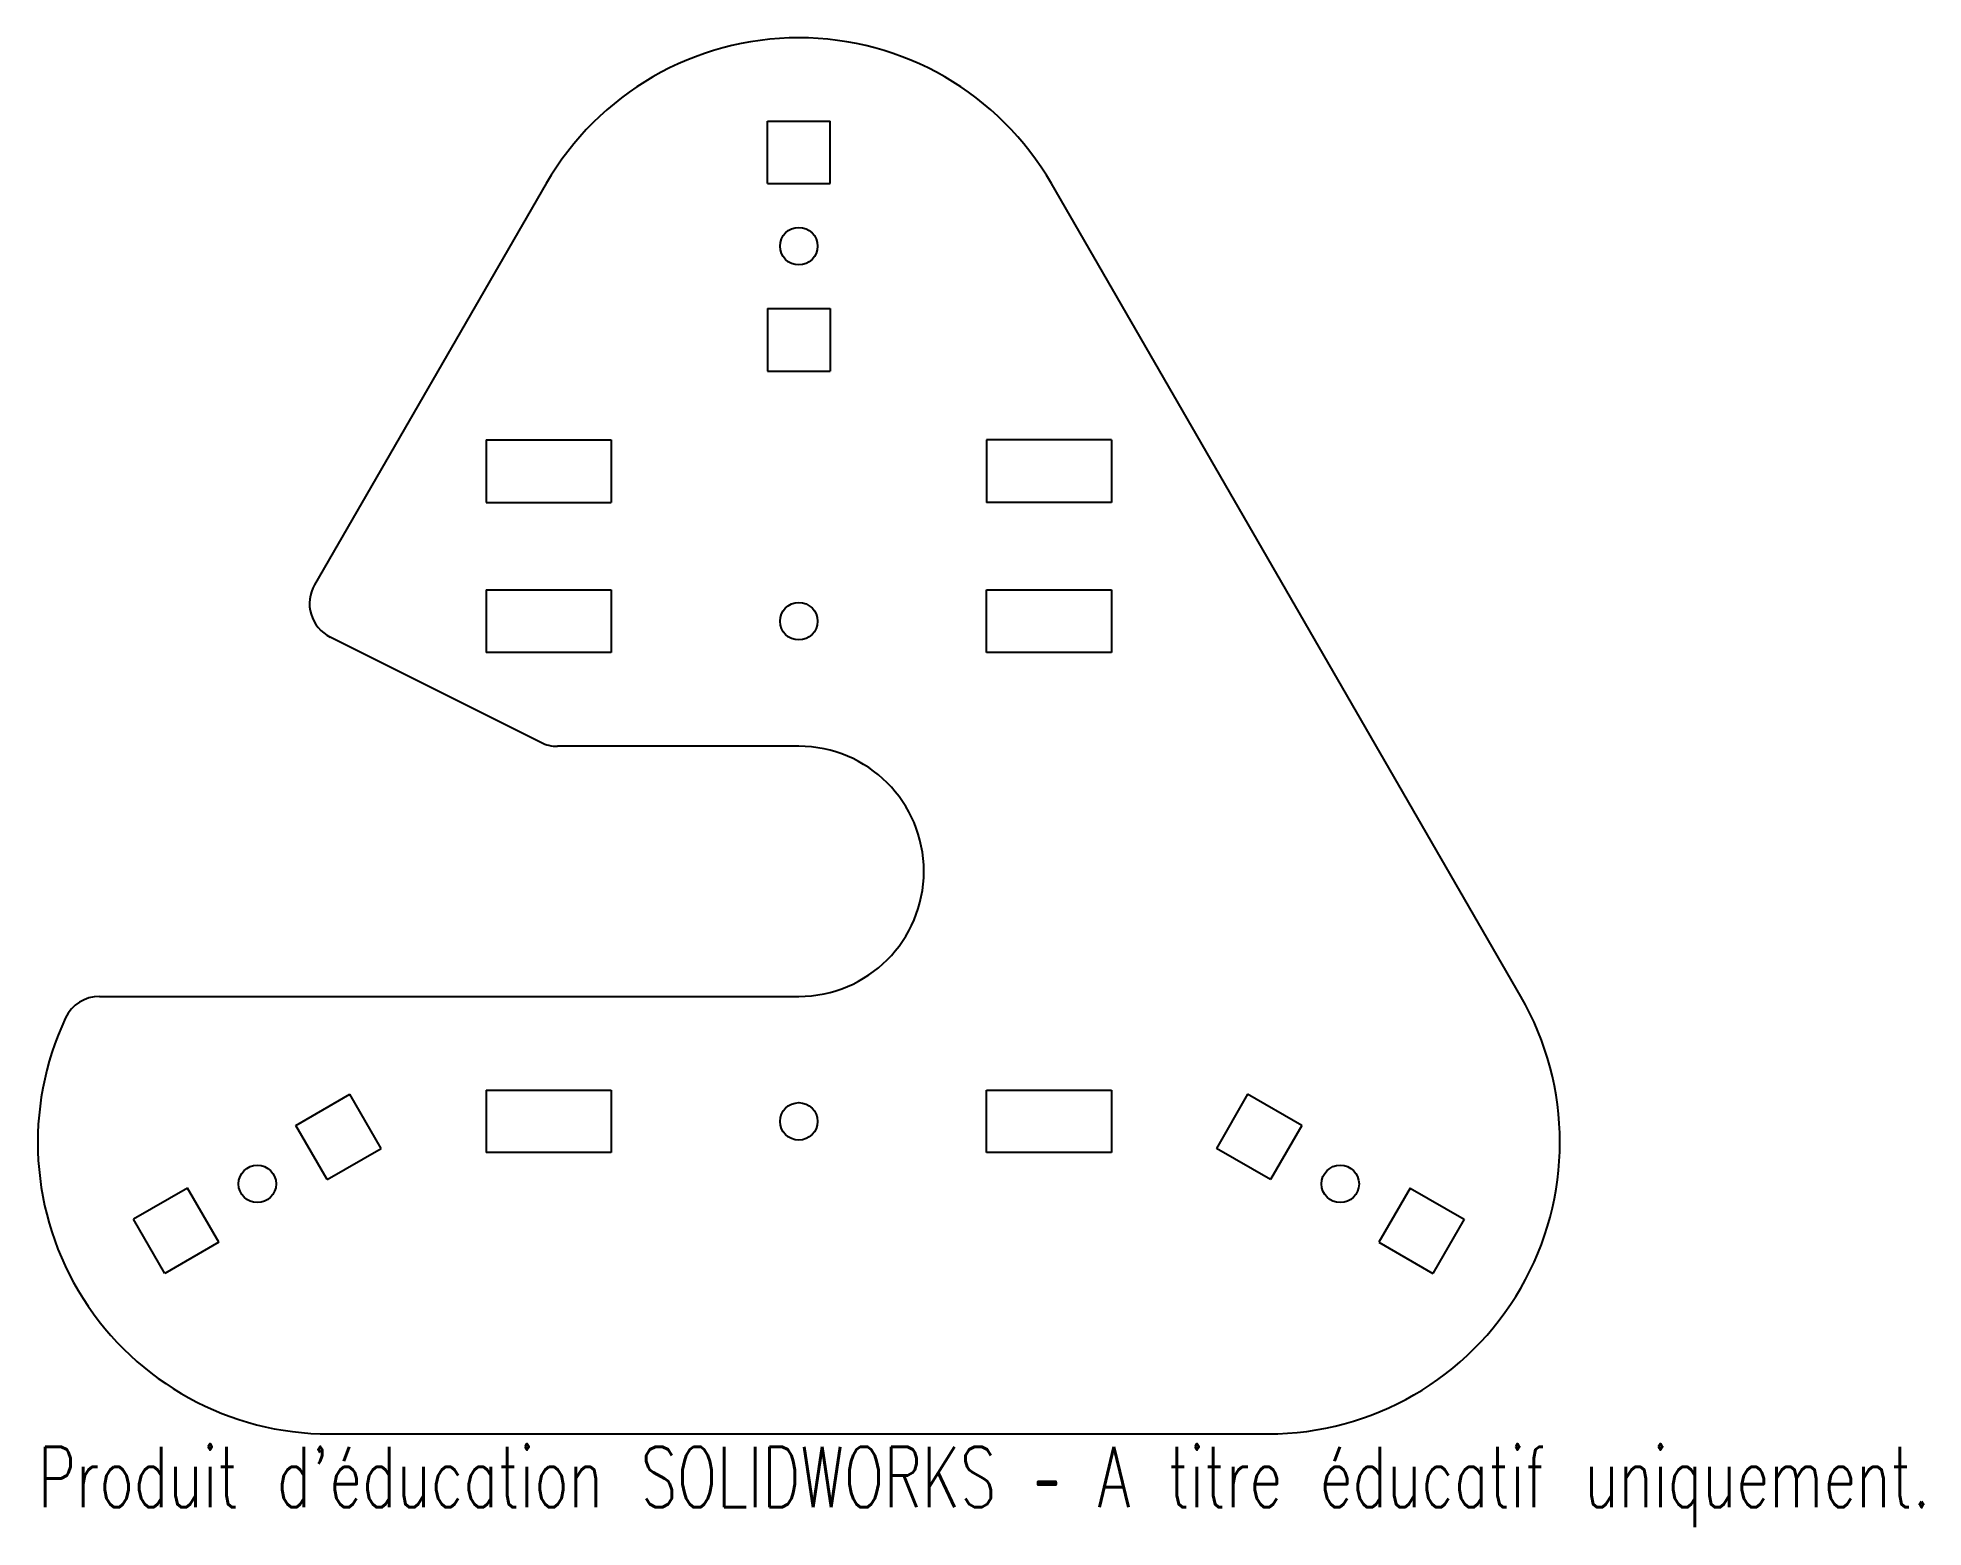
# Model space of a CAD drawing. Header units: millimetres. Extents: x -69 to 82, y -49 to 71.
import ezdxf

# ---------------------------------------------------------------- set-up
doc = ezdxf.new("R2010")
doc.units = ezdxf.units.MM
doc.styles.add('SLDTEXTSTYLE0', font='TXT', dxfattribs={"width": 0.7, "bigfont": 'bigfont'})

msp = doc.modelspace()

# ---------------------------------------------------------------- linework, layer by layer
at = {"color": 7, "linetype": 'Continuous', "lineweight": 25}
for p, q in [((-10.23, 58.91), (-10.23, 63.91)), ((-10.23, 63.91), (-5.23, 63.91)), ((-5.23, 58.91), (-5.23, 63.91)), ((-27.94, 58.91), (-46.46, 26.83)), ((-10.23, 58.91), (-5.23, 58.91)), ((50, -6.09), (12.48, 58.91)), ((-10.23, 48.91), (-10.23, 43.91)), ((-10.23, 48.91), (-5.23, 48.91)), ((-5.23, 48.91), (-5.23, 43.91)), ((-10.23, 43.91), (-5.23, 43.91)), ((-32.73, 38.41), (-22.73, 38.41)), ((-32.73, 38.41), (-32.73, 33.41)), ((-22.73, 38.41), (-22.73, 33.41)), ((17.27, 38.41), (7.27, 38.41)), ((7.27, 38.41), (7.27, 33.41)), ((17.27, 38.41), (17.27, 33.41)), ((-32.73, 33.41), (-22.73, 33.41)), ((17.27, 33.41), (7.27, 33.41)), ((-32.73, 26.41), (-32.73, 21.41)), ((-32.73, 26.41), (-22.73, 26.41)), ((-22.73, 26.41), (-22.73, 21.41)), ((7.27, 21.41), (7.27, 26.41)), ((7.27, 26.41), (17.27, 26.41)), ((17.27, 26.41), (17.27, 21.41)), ((-45.2, 22.65), (-28.37, 14.23)), ((-22.73, 21.41), (-32.73, 21.41)), ((17.27, 21.41), (7.27, 21.41)), ((-7.73, 13.91), (-27.02, 13.91)), ((-63.65, -6.09), (-7.73, -6.09)), ((-47.95, -16.42), (-43.62, -13.92)), ((-41.12, -18.25), (-43.62, -13.92)), ((-32.73, -13.59), (-32.73, -18.59)), ((-32.73, -13.59), (-22.73, -13.59)), ((-22.73, -13.59), (-22.73, -18.59)), ((7.27, -18.59), (7.27, -13.59)), ((7.27, -13.59), (17.27, -13.59)), ((17.27, -13.59), (17.27, -18.59)), ((28.16, -13.92), (25.66, -18.25)), ((32.49, -16.42), (28.16, -13.92)), ((-45.45, -20.75), (-47.95, -16.42)), ((32.49, -16.42), (29.99, -20.75)), ((-45.45, -20.75), (-41.12, -18.25)), ((-22.73, -18.59), (-32.73, -18.59)), ((17.27, -18.59), (7.27, -18.59)), ((29.99, -20.75), (25.66, -18.25)), ((-56.61, -21.42), (-60.94, -23.92)), ((-54.11, -25.75), (-56.61, -21.42)), ((41.15, -21.42), (38.65, -25.75)), ((41.15, -21.42), (45.48, -23.92)), ((-58.44, -28.25), (-60.94, -23.92)), ((45.48, -23.92), (42.98, -28.25)), ((-54.11, -25.75), (-58.44, -28.25)), ((38.65, -25.75), (42.98, -28.25)), ((-45.26, -41.09), (29.8, -41.09))]:
    msp.add_line(p, q, dxfattribs=at)
for centre in [(-7.73, 53.91), (-7.73, 23.91), (-7.73, -16.09), (-51.03, -21.09), (35.57, -21.09)]:
    msp.add_circle(centre, 1.5, dxfattribs=at)
for centre, radius, start, end in [((-7.73, 47.24), 23.33, 30, 150), ((-43.86, 25.33), 3, 150, 243.4349), ((-27.02, 16.91), 3, 243.4349, 270), ((-7.73, 3.91), 10, 270, 90), ((-63.65, -9.09), 3, 90, 154.7715), ((29.8, -17.76), 23.33, 270, 30), ((-45.26, -17.76), 23.33, 154.7715, 270)]:
    msp.add_arc(centre, radius, start, end, dxfattribs=at)

# ---------------------------------------------------------------- texts
at = {"color": 7, "linetype": 'Continuous', "insert": (-68.59, -42.11), "char_height": 4.8336, "attachment_point": 1, "style": 'SLDTEXTSTYLE0'}
msp.add_mtext("Produit d'éducation SOLIDWORKS – A titre éducatif uniquement.", dxfattribs=at)

doc.saveas('drawing.dxf')
